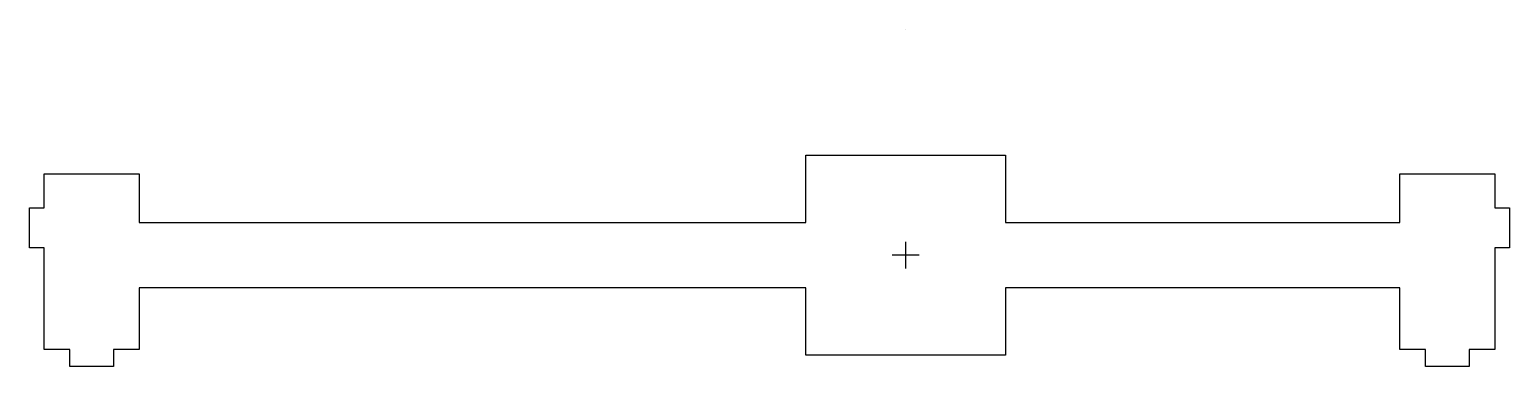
# Model space of a CAD drawing. Extents: x -61 to 306, y -126 to 16.
# Drawn here: x -61.3 to 42.2, y -7.8 to 15.8 of the extents above; entities outside this region: 4.
import ezdxf

# ---------------------------------------------------------------- set-up
doc = ezdxf.new("R2010")
doc.units = 0
doc.layers.get('0').update_dxf_attribs({"linetype": 'CONTINUOUS'})
doc.layers.add('6U', color=7, linetype='CONTINUOUS')
doc.layers.add('8U,_9U,_10U', color=7, linetype='CONTINUOUS')

msp = doc.modelspace()

# ---------------------------------------------------------------- linework, layer by layer
at = {"color": 1}
msp.add_line((0, 15.764646), (0, 15.764646), dxfattribs=at)
msp.add_line((0, 15.764646), (0, 15.764646), dxfattribs=at)
msp.add_line((0, 15.764646), (0, 15.764646), dxfattribs=at)
at = {"layer": '6U', "color": 7}
for p, q in [((-6.985, 2.286431), (-6.985, 6.984909)), ((-6.985, 6.984909), (6.985, 6.984909)), ((6.985, 6.984909), (6.985, 2.285606)), ((-60.274296, 3.30216), (-60.274215, 5.689763)), ((-60.274215, 5.689763), (-53.619411, 5.689763)), ((-53.619411, 5.689763), (-53.619404, 2.286167)), ((34.567803, 2.285871), (34.56781, 5.689467)), ((34.56781, 5.689467), (41.222606, 5.689471)), ((41.222606, 5.689471), (41.222694, 3.301864)), ((-61.290307, 0.508079), (-61.290296, 3.30216)), ((-61.290296, 3.30216), (-60.274296, 3.30216)), ((41.222694, 3.301864), (42.238694, 3.301864)), ((42.238694, 3.301864), (42.238705, 0.507871)), ((-53.619404, 2.286167), (-6.985, 2.286431)), ((6.985, 2.285606), (34.567803, 2.285871)), ((-60.274296, 0.508068), (-61.290307, 0.508079)), ((-60.274208, -6.603925), (-60.274296, 0.508068)), ((41.222694, 0.507863), (41.222606, -6.604133)), ((42.238705, 0.507871), (41.222694, 0.507863)), ((-6.985, -2.28566), (-53.619411, -2.285925)), ((-53.619411, -2.285925), (-53.619404, -6.603925)), ((-6.985, -6.985179), (-6.985, -2.28566)), ((34.56781, -2.286133), (6.985, -2.286013)), ((6.985, -2.286013), (6.985, -6.985179)), ((34.567803, -6.604133), (34.56781, -2.286133)), ((-58.470808, -6.603925), (-60.274208, -6.603925)), ((-58.470808, -7.772325), (-58.470808, -6.603925)), ((-53.619404, -6.603925), (-55.422808, -6.603925)), ((-55.422808, -6.603925), (-55.422808, -7.772325)), ((6.985, -6.985179), (-6.985, -6.985179)), ((36.371206, -6.604133), (34.567803, -6.604133)), ((36.371206, -7.772533), (36.371206, -6.604133)), ((41.222606, -6.604133), (39.419206, -6.604133)), ((39.419206, -6.604133), (39.419206, -7.772533)), ((-55.422808, -7.772325), (-58.470808, -7.772325)), ((39.419206, -7.772533), (36.371206, -7.772533))]:
    msp.add_line(p, q, dxfattribs=at)
at = {"layer": '6U', "color": 1}
for p, q in [((0.940876, 0.000029), (-0.940876, -0.000027)), ((-0.000028, 0.940874), (0.000028, -0.940875))]:
    msp.add_line(p, q, dxfattribs=at)
at = {"layer": '8U,_9U,_10U', "color": 1}
for p, q in [((304.799994, -88.594202), (304.800051, -90.47595)), ((305.740899, -89.535046), (303.859147, -89.535102)), ((304.799998, -124.154202), (304.800054, -126.035951)), ((305.740902, -125.095047), (303.85915, -125.095103))]:
    msp.add_line(p, q, dxfattribs=at)

doc.saveas('drawing.dxf')
